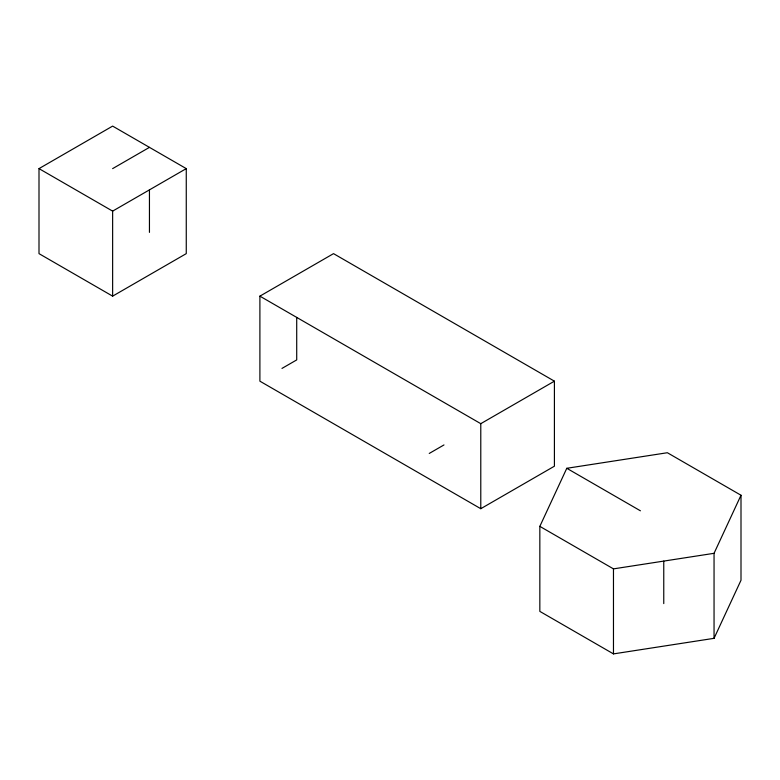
<?xml version="1.0" encoding="UTF-8"?>
<svg xmlns="http://www.w3.org/2000/svg" width="780" height="780" viewBox="0 0 780 780"><rect width="100%" height="100%" fill="white"/><g stroke="black" fill="none" stroke-linecap="round" stroke-linejoin="round"><path stroke-width="1.17" d="M539.838 526.364L566.787 468.293L667.368 452.731L741 495.241L741 580.261L714.051 638.332L613.47 653.893L539.838 611.383L539.838 526.364L613.47 568.874L714.051 553.312L741 495.241M39 168.617L112.632 126.106L186.264 168.617L186.264 253.636L112.632 296.147L39 253.636L39 168.617L112.632 211.126L186.264 168.617M112.632 168.617L149.448 147.361M259.896 296.147L333.528 253.636L554.414 381.166L554.414 466.196L480.782 508.706L259.896 381.176L259.896 296.147L480.782 423.677L554.414 381.166M281.98 368.413L296.712 359.911L296.712 317.401M429.244 453.443L443.976 444.941M566.787 468.293L640.419 510.802M714.051 553.312L714.051 638.332M663.76 561.093L663.76 603.603M613.47 568.874L613.47 653.893M480.782 423.677L480.782 508.706M149.448 189.871L149.448 232.381M112.632 211.126L112.632 296.147"/></g></svg>
